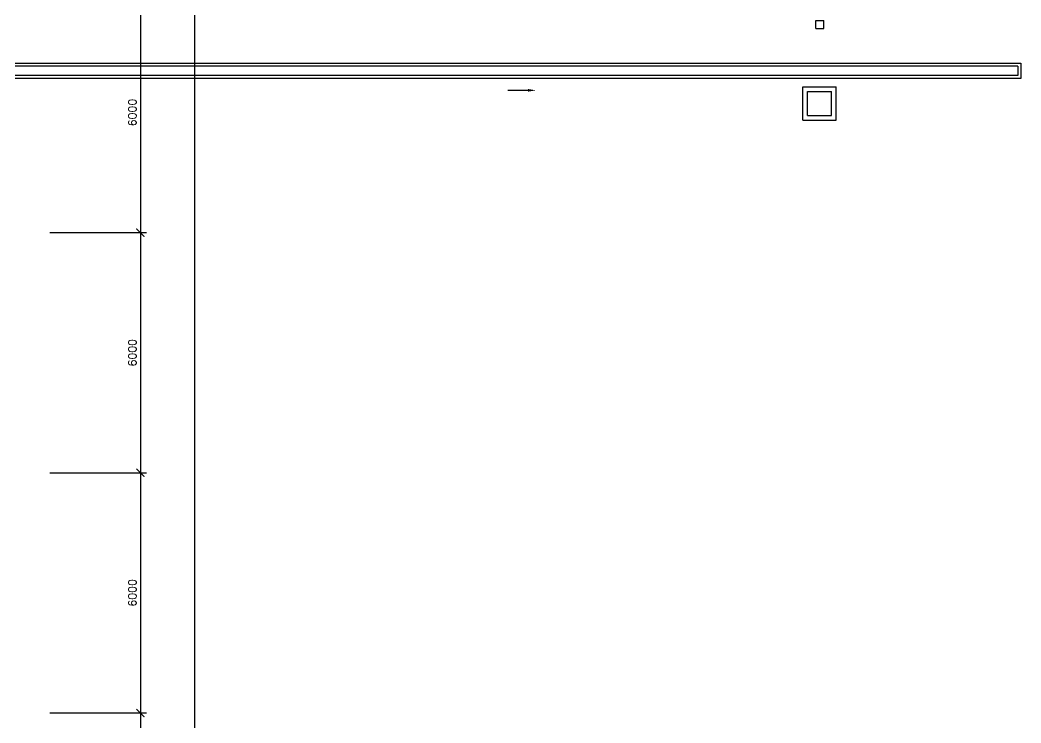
# Model space of a CAD drawing. Header units: feet. Extents: x 1463649 to 2957709, y -1501070 to -681589.
# Drawn here: x 1515467 to 1540467, y -802674 to -785112 of the extents above; entities that cross this region are included whole.
import ezdxf

# ---------------------------------------------------------------- set-up
doc = ezdxf.new("R2010")
doc.units = ezdxf.units.FT
doc.header["$LTSCALE"] = 13
doc.header["$MEASUREMENT"] = 0
doc.layers.get('0').update_dxf_attribs({"linetype": 'CONTINUOUS'})
for name, color, linetype in [('DIM', 7, 'CONTINUOUS'), ('DRAIN', 1, 'CONTINUOUS'), ('G.T', 52, 'CONTINUOUS'), ('MH', 42, 'CONTINUOUS')]:
    doc.layers.add(name, color=color, linetype=linetype)
doc.styles.add('ROMANS', font='romans')
doc.styles.get("Standard").update_dxf_attribs({"font": 'ROMANS.SHX'})
doc.dimstyles.new('STANDARD$0', dxfattribs={"dimscale": 0, "dimtxt": 8, "dimasz": 6, "dimexe": 1, "dimexo": 1, "dimgap": 3, "dimtad": 1, "dimdec": 0, "dimlfac": -1, "dimrnd": 1, "dimzin": 0, "dimdsep": 46, "dimtxsty": 'Standard', "dimcen": 0, "dimclrd": 5, "dimclre": 250, "dimadec": 0, "dimazin": 0, "dimtfac": 1, "dimtdec": 4, "dimtofl": 0, "dimtmove": 0, "dimatfit": 3, "dimfxl": 1, "dimtolj": 1, "dimtzin": 0, "dimarcsym": 0})

# ---------------------------------------------------------------- blocks, each defined once
blk = doc.blocks.new('_ARCHTICK')
at = {"color": 0, "linetype": 'ByBlock', "const_width": 0.15}
blk.add_lwpolyline([(-0.5, -0.5), (0.5, 0.5)], dxfattribs=at)
blk = doc.blocks.new('*D223')
at = {"layer": 'DIM', "color": 7, "lineweight": -2, "transparency": 16777216}
for p, q in [((1516212, -784424), (1518623, -784424)), ((1518473, -784274), (1518473, -790574)), ((1516212, -790424), (1518623, -790424))]:
    blk.add_line(p, q, dxfattribs=at)
at = {"layer": 'DIM', "color": 7, "lineweight": -2, "transparency": 16777216, "xscale": 200, "yscale": 200, "zscale": 200}
for p, rotation in [((1518473, -784424), 90), ((1518473, -790424), 270)]:
    blk.add_blockref('_ARCHTICK', p, dxfattribs=dict(at, rotation=rotation))
at = {"layer": 'DIM', "color": 7, "transparency": 16777216, "insert": (1518273, -787424), "char_height": 200, "attachment_point": 5, "rotation": 90, "style": 'ROMANS'}
blk.add_mtext('\\A1;6000', dxfattribs=at)
blk = doc.blocks.new('*D224')
at = {"layer": 'DIM', "color": 7, "lineweight": -2, "transparency": 16777216}
for p, q in [((1516212, -790424), (1518623, -790424)), ((1518473, -790274), (1518473, -796574)), ((1516212, -796424), (1518623, -796424))]:
    blk.add_line(p, q, dxfattribs=at)
at = {"layer": 'DIM', "color": 7, "lineweight": -2, "transparency": 16777216, "xscale": 200, "yscale": 200, "zscale": 200}
for p, rotation in [((1518473, -790424), 90), ((1518473, -796424), 270)]:
    blk.add_blockref('_ARCHTICK', p, dxfattribs=dict(at, rotation=rotation))
at = {"layer": 'DIM', "color": 7, "transparency": 16777216, "insert": (1518273, -793424), "char_height": 200, "attachment_point": 5, "rotation": 90, "style": 'ROMANS'}
blk.add_mtext('\\A1;6000', dxfattribs=at)
blk = doc.blocks.new('*D225')
at = {"layer": 'DIM', "color": 7, "lineweight": -2, "transparency": 16777216}
for p, q in [((1516212, -796424), (1518623, -796424)), ((1518473, -796274), (1518473, -802574)), ((1516212, -802424), (1518623, -802424))]:
    blk.add_line(p, q, dxfattribs=at)
at = {"layer": 'DIM', "color": 7, "lineweight": -2, "transparency": 16777216, "xscale": 200, "yscale": 200, "zscale": 200}
for p, rotation in [((1518473, -796424), 90), ((1518473, -802424), 270)]:
    blk.add_blockref('_ARCHTICK', p, dxfattribs=dict(at, rotation=rotation))
at = {"layer": 'DIM', "color": 7, "transparency": 16777216, "insert": (1518273, -799424), "char_height": 200, "attachment_point": 5, "rotation": 90, "style": 'ROMANS'}
blk.add_mtext('\\A1;6000', dxfattribs=at)
blk = doc.blocks.new('*D226')
at = {"layer": 'DIM', "color": 7, "lineweight": -2, "transparency": 16777216}
for p, q in [((1516212, -802424), (1518623, -802424)), ((1518473, -802274), (1518473, -808574)), ((1516212, -808424), (1518623, -808424))]:
    blk.add_line(p, q, dxfattribs=at)
at = {"layer": 'DIM', "color": 7, "lineweight": -2, "transparency": 16777216, "xscale": 200, "yscale": 200, "zscale": 200}
for p, rotation in [((1518473, -802424), 90), ((1518473, -808424), 270)]:
    blk.add_blockref('_ARCHTICK', p, dxfattribs=dict(at, rotation=rotation))
at = {"layer": 'DIM', "color": 7, "transparency": 16777216, "insert": (1518273, -805424), "char_height": 200, "attachment_point": 5, "rotation": 90, "style": 'ROMANS'}
blk.add_mtext('\\A1;6000', dxfattribs=at)
blk = doc.blocks.new('*D232')
at = {"layer": 'DIM', "color": 7, "lineweight": -2, "transparency": 16777216}
for p, q in [((1516599, -784424), (1519980, -784424)), ((1519830, -838574), (1519830, -784274)), ((1516599, -838424), (1519980, -838424))]:
    blk.add_line(p, q, dxfattribs=at)
at = {"layer": 'DIM', "color": 7, "lineweight": -2, "transparency": 16777216, "xscale": 200, "yscale": 200, "zscale": 200}
for p, rotation in [((1519830, -784424), 90), ((1519830, -838424), 270)]:
    blk.add_blockref('_ARCHTICK', p, dxfattribs=dict(at, rotation=rotation))
at = {"layer": 'DIM', "color": 7, "transparency": 16777216, "insert": (1519630, -811424), "char_height": 200, "attachment_point": 5, "rotation": 90, "style": 'ROMANS'}
blk.add_mtext('\\A1;54000', dxfattribs=at)

msp = doc.modelspace()

# ---------------------------------------------------------------- linework, layer by layer
at = {"layer": 'DRAIN', "color": 0}
for p, q in [((1511292.2, -786194.1), (1540467.2, -786194.1)), ((1540467.2, -786194.1), (1540467.2, -786574.1)), ((1540392.2, -786269.1), (1511367.2, -786269.1)), ((1540392.2, -786499.1), (1511597.2, -786499.1)), ((1540392.2, -786269.1), (1540392.2, -786499.1)), ((1540467.2, -786574.1), (1511672.2, -786574.1))]:
    msp.add_line(p, q, dxfattribs=at)
msp.add_lwpolyline([(1528155, -786869.3), (1527651.4, -786869.3)], dxfattribs=at)
msp.add_solid([(1528155, -786836), (1528355, -786869.3), (1528155, -786902.6)], dxfattribs=at)
at = {"layer": 'G.T', "color": 0}
for p, q in [((1535342.1, -785120.9), (1535542.1, -785120.9)), ((1535342.1, -785320.9), (1535342.1, -785120.9)), ((1535542.1, -785320.9), (1535542.1, -785120.9)), ((1535342.1, -785320.9), (1535542.1, -785320.9))]:
    msp.add_line(p, q, dxfattribs=at)
at = {"layer": 'MH', "color": 0}
for p, q in [((1535020.7, -786785.4), (1535850.7, -786785.4)), ((1535020.7, -787615.4), (1535020.7, -786785.4)), ((1535135.7, -786900.4), (1535735.7, -786900.4)), ((1535135.7, -787500.4), (1535135.7, -786900.4)), ((1535735.7, -787500.4), (1535735.7, -786900.4)), ((1535850.7, -787615.4), (1535850.7, -786785.4)), ((1535020.7, -787615.4), (1535850.7, -787615.4)), ((1535135.7, -787500.4), (1535735.7, -787500.4))]:
    msp.add_line(p, q, dxfattribs=at)

# ---------------------------------------------------------------- dimensions: what is measured, and where the dimension line sits
at = {"layer": 'DIM', "color": 0}
for p1, p2, distance, picture, middle in [((1516062.3, -784424.1), (1516062.3, -790424.1), 2411.1, '*D223', (1518273.4, -787424.1)), ((1516449.3, -838424.1), (1516449.3, -784424.1), -3380.9, '*D232', (1519630.2, -811424.1)), ((1516062.3, -790424.1), (1516062.3, -796424.1), 2411.1, '*D224', (1518273.4, -793424.1)), ((1516062.3, -796424.1), (1516062.3, -802424.1), 2411.1, '*D225', (1518273.4, -799424.1)), ((1516062.3, -802424.1), (1516062.3, -808424.1), 2411.1, '*D226', (1518273.4, -805424.1))]:
    dim = msp.add_aligned_dim(p1=p1, p2=p2, distance=distance, dimstyle='STANDARD$0', override={"dimscale": 100, "dimtxt": 2, "dimasz": 2, "dimexe": 1.5, "dimexo": 1.5, "dimgap": 1, "dimtxsty": 'ROMANS', "dimblk": 'ARCHTICK', "dimdle": 1.5, "dimclrd": 7, "dimclre": 7, "dimclrt": 7, "dimtdec": 0, "dimtmove": 2}, dxfattribs=at)
    dim.commit()
    dim.dimension.update_dxf_attribs({"geometry": picture, "text_midpoint": middle})

doc.saveas('drawing.dxf')
